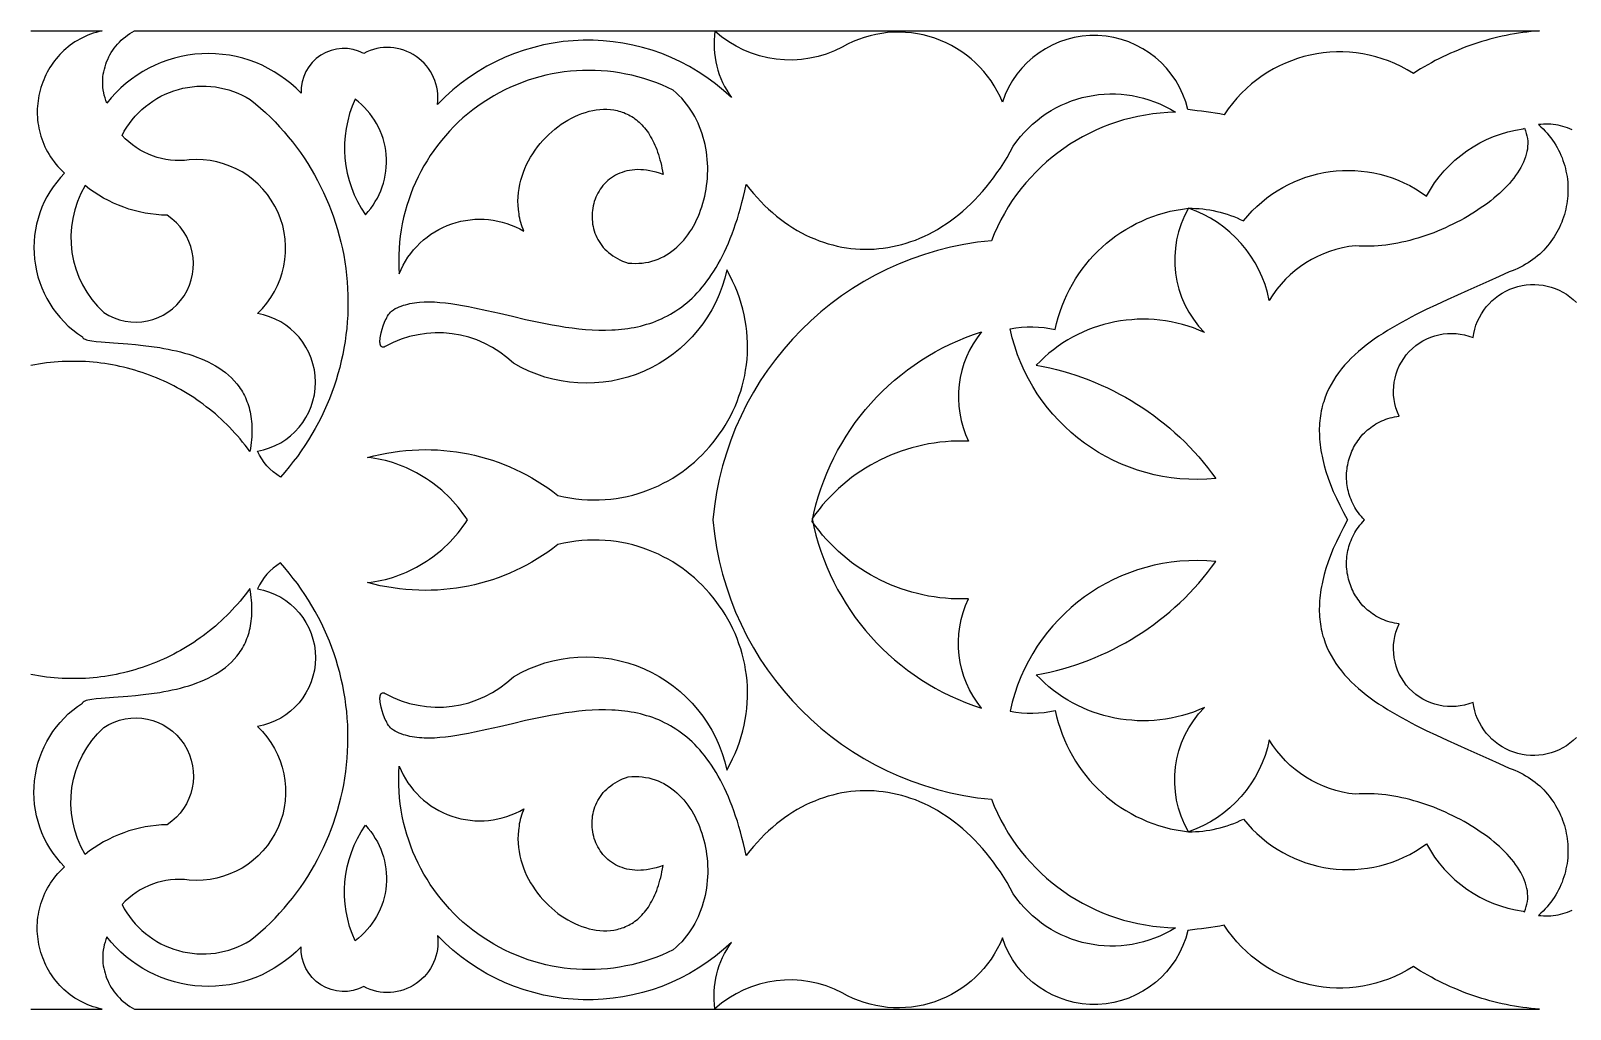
# Model space of a CAD drawing. Extents: x 2174 to 2743, y 988 to 1108.
# Drawn here: x 2174 to 2362.9, y 987.6 to 1107.6 of the extents above; entities that cross this region are included whole.
import ezdxf

# ---------------------------------------------------------------- set-up
doc = ezdxf.new("R2010")
doc.units = 0
doc.layers.add('LAYER_1', color=18, linetype='CONTINUOUS')

msp = doc.modelspace()

# ---------------------------------------------------------------- linework, layer by layer
at = {"layer": 'LAYER_1'}
for points in [[(2174.02, 1107.64), (2182.77, 1107.64), (2182.4, 1107.55), (2182.04, 1107.45), (2181.69, 1107.34), (2181.34, 1107.22), (2181.01, 1107.09), (2180.68, 1106.94), (2180.36, 1106.79), (2180.04, 1106.63), (2179.74, 1106.45), (2179.44, 1106.27), (2179.15, 1106.07), (2178.87, 1105.87), (2178.6, 1105.66), (2178.34, 1105.44), (2178.08, 1105.21), (2177.84, 1104.97), (2177.6, 1104.73), (2177.37, 1104.48), (2177.15, 1104.22), (2176.95, 1103.96), (2176.74, 1103.69), (2176.55, 1103.41), (2176.37, 1103.13), (2176.2, 1102.84), (2176.04, 1102.55), (2175.89, 1102.25), (2175.74, 1101.94), (2175.61, 1101.64), (2175.49, 1101.32), (2175.37, 1101.01), (2175.27, 1100.69), (2175.18, 1100.37), (2175.1, 1100.05), (2175.02, 1099.72), (2174.96, 1099.39), (2174.91, 1099.06), (2174.87, 1098.72), (2174.84, 1098.39), (2174.82, 1098.06), (2174.82, 1097.72), (2174.82, 1097.38), (2174.84, 1097.05), (2174.86, 1096.71), (2174.9, 1096.37), (2174.95, 1096.04), (2175.01, 1095.7), (2175.08, 1095.37), (2175.16, 1095.04), (2175.26, 1094.71), (2175.37, 1094.38), (2175.49, 1094.06), (2175.62, 1093.73), (2175.76, 1093.41), (2175.92, 1093.1), (2176.08, 1092.79), (2176.27, 1092.48), (2176.46, 1092.17), (2176.66, 1091.88), (2176.88, 1091.58), (2177.11, 1091.29), (2177.36, 1091.01), (2177.62, 1090.73), (2177.89, 1090.46), (2178.17, 1090.19, 0.474744), (2180.35, 1070.09), (2180.37, 1070.05), (2180.39, 1070.01), (2180.46, 1069.94), (2180.57, 1069.87), (2180.7, 1069.81), (2180.86, 1069.75), (2181.04, 1069.7), (2181.26, 1069.66), (2181.5, 1069.62), (2182.04, 1069.55), (2182.68, 1069.49), (2184.18, 1069.37), (2185.92, 1069.24), (2186.86, 1069.16), (2187.83, 1069.06), (2188.83, 1068.93), (2189.84, 1068.78), (2190.36, 1068.69), (2190.87, 1068.6), (2191.38, 1068.49), (2191.89, 1068.37), (2192.4, 1068.25), (2192.9, 1068.11), (2193.4, 1067.96), (2193.9, 1067.8), (2194.38, 1067.63), (2194.86, 1067.44), (2195.33, 1067.24), (2195.79, 1067.03), (2196.24, 1066.8), (2196.68, 1066.55), (2197.1, 1066.29), (2197.51, 1066.02), (2197.9, 1065.72), (2198.28, 1065.41), (2198.64, 1065.07), (2198.98, 1064.72), (2199.3, 1064.35), (2199.59, 1063.96), (2199.73, 1063.76), (2199.87, 1063.55), (2200, 1063.34), (2200.12, 1063.12), (2200.24, 1062.89), (2200.35, 1062.66), (2200.45, 1062.43), (2200.55, 1062.19), (2200.64, 1061.94), (2200.73, 1061.69), (2200.8, 1061.43), (2200.87, 1061.16), (2200.94, 1060.89), (2200.99, 1060.61), (2201.04, 1060.33), (2201.08, 1060.04), (2201.11, 1059.74), (2201.14, 1059.44), (2201.15, 1059.13), (2201.16, 1058.82), (2201.16, 1058.49), (2201.15, 1058.16), (2201.14, 1057.83), (2201.11, 1057.49), (2201.07, 1057.14), (2201.03, 1056.78), (2200.98, 1056.42), (2200.92, 1056.04), (2200.62, 1056.44), (2200.33, 1056.82), (2200.02, 1057.2), (2199.71, 1057.58), (2199.4, 1057.95), (2199.08, 1058.31), (2198.75, 1058.66), (2198.42, 1059.01), (2198.08, 1059.35), (2197.73, 1059.68), (2197.38, 1060.01), (2197.03, 1060.33), (2196.67, 1060.65), (2196.31, 1060.95), (2195.94, 1061.25), (2195.56, 1061.54), (2195.18, 1061.83), (2194.8, 1062.11), (2194.41, 1062.38), (2194.02, 1062.65), (2193.62, 1062.9), (2193.22, 1063.15), (2192.82, 1063.4), (2192.41, 1063.63), (2192, 1063.86), (2191.58, 1064.08), (2191.16, 1064.29), (2190.74, 1064.5), (2190.31, 1064.7), (2189.88, 1064.89), (2189.45, 1065.07), (2189.01, 1065.25), (2188.57, 1065.42), (2188.13, 1065.58), (2187.68, 1065.73), (2187.23, 1065.87), (2186.78, 1066.01), (2186.33, 1066.14), (2185.88, 1066.26), (2185.42, 1066.37), (2184.96, 1066.48), (2184.5, 1066.58), (2184.03, 1066.67), (2183.57, 1066.75), (2183.1, 1066.82), (2182.63, 1066.88), (2182.16, 1066.94), (2181.69, 1066.99), (2181.21, 1067.03), (2180.74, 1067.06), (2180.26, 1067.08), (2179.79, 1067.1), (2179.31, 1067.1), (2178.83, 1067.1), (2178.35, 1067.09), (2177.87, 1067.07), (2177.39, 1067.04), (2176.91, 1067), (2176.43, 1066.96), (2175.95, 1066.9), (2175.47, 1066.84), (2174.99, 1066.77), (2174.5, 1066.68), (2174.02, 1066.59)], [(2363.68, 1020.95, -0.623025), (2350.99, 1025.27, -0.683285), (2341.92, 1034.9), (2341.63, 1034.94), (2341.35, 1034.99), (2341.08, 1035.05), (2340.81, 1035.12), (2340.54, 1035.2), (2340.28, 1035.29), (2340.03, 1035.39), (2339.79, 1035.49), (2339.55, 1035.6), (2339.31, 1035.73), (2339.08, 1035.85), (2338.86, 1035.99), (2338.65, 1036.13), (2338.44, 1036.28), (2338.24, 1036.44), (2338.04, 1036.6), (2337.85, 1036.77), (2337.67, 1036.95), (2337.49, 1037.13), (2337.32, 1037.32), (2337.16, 1037.51), (2337.01, 1037.71), (2336.86, 1037.91), (2336.72, 1038.12), (2336.58, 1038.33), (2336.46, 1038.54), (2336.34, 1038.76), (2336.23, 1038.99), (2336.12, 1039.21), (2336.03, 1039.44), (2335.94, 1039.68), (2335.86, 1039.91), (2335.78, 1040.15), (2335.71, 1040.4), (2335.66, 1040.64), (2335.61, 1040.88), (2335.56, 1041.13), (2335.53, 1041.38), (2335.5, 1041.63), (2335.48, 1041.88), (2335.47, 1042.13), (2335.47, 1042.39), (2335.48, 1042.64), (2335.49, 1042.89), (2335.52, 1043.15), (2335.55, 1043.4), (2335.59, 1043.65), (2335.64, 1043.9), (2335.7, 1044.15), (2335.77, 1044.4), (2335.84, 1044.65), (2335.93, 1044.9), (2336.02, 1045.14), (2336.12, 1045.38), (2336.24, 1045.62), (2336.36, 1045.86), (2336.49, 1046.1), (2336.63, 1046.33), (2336.78, 1046.56), (2336.94, 1046.78), (2337.11, 1047), (2337.29, 1047.22), (2337.47, 1047.43), (2337.67, 1047.64), (2337.47, 1047.85), (2337.29, 1048.06), (2337.11, 1048.28), (2336.94, 1048.5), (2336.78, 1048.72), (2336.63, 1048.95), (2336.49, 1049.18), (2336.36, 1049.42), (2336.24, 1049.66), (2336.12, 1049.9), (2336.02, 1050.14), (2335.93, 1050.38), (2335.84, 1050.63), (2335.77, 1050.88), (2335.7, 1051.13), (2335.64, 1051.38), (2335.59, 1051.63), (2335.55, 1051.88), (2335.52, 1052.13), (2335.49, 1052.39), (2335.48, 1052.64), (2335.47, 1052.89), (2335.47, 1053.15), (2335.48, 1053.4), (2335.5, 1053.65), (2335.53, 1053.9), (2335.56, 1054.15), (2335.61, 1054.4), (2335.66, 1054.64), (2335.71, 1054.88), (2335.78, 1055.13), (2335.86, 1055.37), (2335.94, 1055.6), (2336.03, 1055.84), (2336.12, 1056.07), (2336.23, 1056.29), (2336.34, 1056.52), (2336.46, 1056.74), (2336.58, 1056.95), (2336.72, 1057.16), (2336.86, 1057.37), (2337.01, 1057.57), (2337.16, 1057.77), (2337.32, 1057.96), (2337.49, 1058.15), (2337.67, 1058.33), (2337.85, 1058.51), (2338.04, 1058.68), (2338.24, 1058.84), (2338.44, 1059), (2338.65, 1059.15), (2338.86, 1059.29), (2339.08, 1059.43), (2339.31, 1059.55), (2339.55, 1059.68), (2339.79, 1059.79), (2340.03, 1059.89), (2340.28, 1059.99), (2340.54, 1060.08), (2340.81, 1060.16), (2341.08, 1060.23), (2341.35, 1060.29), (2341.63, 1060.34), (2341.92, 1060.38, -0.683285), (2350.99, 1070.01, -0.623025), (2363.68, 1074.33, -0.623025)], [(2174.02, 987.64), (2182.77, 987.64), (2182.4, 987.73), (2182.04, 987.83), (2181.69, 987.94), (2181.34, 988.06), (2181.01, 988.19), (2180.68, 988.34), (2180.36, 988.49), (2180.04, 988.65), (2179.74, 988.83), (2179.44, 989.01), (2179.15, 989.21), (2178.87, 989.41), (2178.6, 989.62), (2178.34, 989.84), (2178.08, 990.07), (2177.84, 990.31), (2177.6, 990.55), (2177.37, 990.8), (2177.15, 991.06), (2176.95, 991.32), (2176.74, 991.59), (2176.55, 991.87), (2176.37, 992.15), (2176.2, 992.44), (2176.04, 992.73), (2175.89, 993.03), (2175.74, 993.34), (2175.61, 993.64), (2175.49, 993.95), (2175.37, 994.27), (2175.27, 994.59), (2175.18, 994.91), (2175.1, 995.23), (2175.02, 995.56), (2174.96, 995.89), (2174.91, 996.22), (2174.87, 996.55), (2174.84, 996.89), (2174.82, 997.22), (2174.82, 997.56), (2174.82, 997.9), (2174.84, 998.23), (2174.86, 998.57), (2174.9, 998.91), (2174.95, 999.24), (2175.01, 999.58), (2175.08, 999.91), (2175.16, 1000.24), (2175.26, 1000.57), (2175.37, 1000.9), (2175.49, 1001.22), (2175.62, 1001.55), (2175.76, 1001.87), (2175.92, 1002.18), (2176.08, 1002.49), (2176.27, 1002.8), (2176.46, 1003.11), (2176.66, 1003.4), (2176.88, 1003.7), (2177.11, 1003.99), (2177.36, 1004.27), (2177.62, 1004.55), (2177.89, 1004.82), (2178.17, 1005.09, -0.474744), (2180.35, 1025.19), (2180.37, 1025.23), (2180.39, 1025.27), (2180.46, 1025.34), (2180.57, 1025.41), (2180.7, 1025.47), (2180.86, 1025.53), (2181.04, 1025.57), (2181.26, 1025.62), (2181.5, 1025.66), (2182.04, 1025.73), (2182.68, 1025.79), (2184.18, 1025.91), (2185.92, 1026.04), (2186.86, 1026.12), (2187.83, 1026.22), (2188.83, 1026.35), (2189.84, 1026.5), (2190.36, 1026.59), (2190.87, 1026.68), (2191.38, 1026.79), (2191.89, 1026.91), (2192.4, 1027.03), (2192.9, 1027.17), (2193.4, 1027.32), (2193.9, 1027.48), (2194.38, 1027.65), (2194.86, 1027.84), (2195.33, 1028.04), (2195.79, 1028.25), (2196.24, 1028.48), (2196.68, 1028.73), (2197.1, 1028.99), (2197.51, 1029.26), (2197.9, 1029.56), (2198.28, 1029.87), (2198.64, 1030.2), (2198.98, 1030.56), (2199.3, 1030.93), (2199.59, 1031.32), (2199.73, 1031.52), (2199.87, 1031.73), (2200, 1031.94), (2200.12, 1032.16), (2200.24, 1032.39), (2200.35, 1032.62), (2200.45, 1032.85), (2200.55, 1033.09), (2200.64, 1033.34), (2200.73, 1033.59), (2200.8, 1033.85), (2200.87, 1034.12), (2200.94, 1034.39), (2200.99, 1034.67), (2201.04, 1034.95), (2201.08, 1035.24), (2201.11, 1035.54), (2201.14, 1035.84), (2201.15, 1036.15), (2201.16, 1036.46), (2201.16, 1036.79), (2201.15, 1037.12), (2201.14, 1037.45), (2201.11, 1037.79), (2201.07, 1038.14), (2201.03, 1038.5), (2200.98, 1038.86), (2200.92, 1039.24), (2200.62, 1038.84), (2200.33, 1038.46), (2200.02, 1038.07), (2199.71, 1037.7), (2199.4, 1037.33), (2199.08, 1036.97), (2198.75, 1036.62), (2198.42, 1036.27), (2198.08, 1035.93), (2197.73, 1035.6), (2197.38, 1035.27), (2197.03, 1034.95), (2196.67, 1034.63), (2196.31, 1034.33), (2195.94, 1034.03), (2195.56, 1033.73), (2195.18, 1033.45), (2194.8, 1033.17), (2194.41, 1032.9), (2194.02, 1032.63), (2193.62, 1032.38), (2193.22, 1032.13), (2192.82, 1031.88), (2192.41, 1031.65), (2192, 1031.42), (2191.58, 1031.2), (2191.16, 1030.99), (2190.74, 1030.78), (2190.31, 1030.58), (2189.88, 1030.39), (2189.45, 1030.21), (2189.01, 1030.03), (2188.57, 1029.86), (2188.13, 1029.7), (2187.68, 1029.55), (2187.23, 1029.41), (2186.78, 1029.27), (2186.33, 1029.14), (2185.88, 1029.02), (2185.42, 1028.91), (2184.96, 1028.8), (2184.5, 1028.7), (2184.03, 1028.61), (2183.57, 1028.53), (2183.1, 1028.46), (2182.63, 1028.4), (2182.16, 1028.34), (2181.69, 1028.29), (2181.21, 1028.25), (2180.74, 1028.22), (2180.26, 1028.2), (2179.79, 1028.18), (2179.31, 1028.18), (2178.83, 1028.18), (2178.35, 1028.19), (2177.87, 1028.21), (2177.39, 1028.24), (2176.91, 1028.28), (2176.43, 1028.32), (2175.95, 1028.38), (2175.47, 1028.44), (2174.99, 1028.51), (2174.5, 1028.6), (2174.02, 1028.69)]]:
    msp.add_lwpolyline(points, format="xyb", dxfattribs=at)
for points in [[(2223.93, 1098.6, 0.60946), (2214.87, 1104.87, 0.579412), (2207.2, 1099.99, 0.45721), (2183.35, 1098.76), (2183.23, 1099.08), (2183.13, 1099.4), (2183.04, 1099.73), (2182.97, 1100.05), (2182.92, 1100.38), (2182.88, 1100.7), (2182.86, 1101.03), (2182.85, 1101.35), (2182.86, 1101.67), (2182.88, 1101.99), (2182.92, 1102.31), (2182.98, 1102.62), (2183.05, 1102.93), (2183.13, 1103.24), (2183.22, 1103.54), (2183.33, 1103.84), (2183.46, 1104.14), (2183.59, 1104.43), (2183.74, 1104.71), (2183.9, 1104.98), (2184.08, 1105.25), (2184.26, 1105.51), (2184.46, 1105.77), (2184.67, 1106.01), (2184.9, 1106.25), (2185.13, 1106.48), (2185.37, 1106.7), (2185.63, 1106.91), (2185.89, 1107.11), (2186.17, 1107.3), (2186.46, 1107.47), (2186.75, 1107.64), (2359.15, 1107.64), (2358.63, 1107.6), (2358.12, 1107.55), (2357.6, 1107.49), (2357.09, 1107.42), (2356.58, 1107.34), (2356.07, 1107.26), (2355.56, 1107.17), (2355.06, 1107.07), (2354.55, 1106.97), (2354.05, 1106.85), (2353.55, 1106.73), (2353.05, 1106.6), (2352.56, 1106.46), (2352.06, 1106.32), (2351.57, 1106.16), (2351.08, 1106), (2350.6, 1105.83), (2350.11, 1105.66), (2349.63, 1105.47), (2349.15, 1105.28), (2348.68, 1105.08), (2348.21, 1104.88), (2347.74, 1104.66), (2347.27, 1104.44), (2346.81, 1104.21), (2346.35, 1103.98), (2345.89, 1103.73), (2345.44, 1103.48), (2344.99, 1103.23), (2344.54, 1102.96), (2344.1, 1102.69), (2343.67, 1102.41, 0.411873), (2320.47, 1097.35, 0.010985), (2316.01, 1097.98, 0.75709), (2293.25, 1098.89, 0.454079), (2273.6, 1105.64, -0.314286), (2257.97, 1107.59, 0.193441), (2260.01, 1099.44, 0.413593)], [(2219.23, 1077.83, -0.460865), (2234.53, 1083.05), (2234.43, 1083.31), (2234.33, 1083.58), (2234.24, 1083.85), (2234.16, 1084.12), (2234.09, 1084.38), (2234.03, 1084.65), (2233.97, 1084.92), (2233.93, 1085.18), (2233.89, 1085.45), (2233.86, 1085.71), (2233.81, 1086.24), (2233.8, 1086.76), (2233.82, 1087.29), (2233.87, 1087.8), (2233.94, 1088.31), (2234.03, 1088.82), (2234.16, 1089.32), (2234.3, 1089.81), (2234.47, 1090.29), (2234.66, 1090.77), (2234.87, 1091.24), (2235.1, 1091.69), (2235.35, 1092.14), (2235.62, 1092.57), (2235.91, 1093), (2236.21, 1093.41), (2236.53, 1093.81), (2236.86, 1094.19), (2237.21, 1094.56), (2237.57, 1094.92), (2237.94, 1095.26), (2238.32, 1095.58), (2238.71, 1095.88), (2239.11, 1096.17), (2239.52, 1096.44), (2239.94, 1096.69), (2240.36, 1096.93), (2240.79, 1097.14), (2241.22, 1097.33), (2241.65, 1097.5), (2242.09, 1097.64), (2242.53, 1097.77), (2242.97, 1097.87), (2243.41, 1097.94), (2243.85, 1097.99), (2244.28, 1098.02), (2244.72, 1098.02), (2245.14, 1097.99), (2245.57, 1097.93), (2245.99, 1097.85), (2246.19, 1097.8), (2246.4, 1097.74), (2246.6, 1097.67), (2246.8, 1097.6), (2247, 1097.51), (2247.2, 1097.42), (2247.39, 1097.33), (2247.59, 1097.22), (2247.77, 1097.11), (2247.96, 1096.99), (2248.14, 1096.86), (2248.33, 1096.72), (2248.5, 1096.57), (2248.68, 1096.42), (2248.85, 1096.26), (2249.02, 1096.09), (2249.18, 1095.91), (2249.34, 1095.72), (2249.5, 1095.53), (2249.65, 1095.32), (2249.8, 1095.11), (2249.94, 1094.88), (2250.08, 1094.65), (2250.22, 1094.41), (2250.35, 1094.16), (2250.48, 1093.9), (2250.6, 1093.63), (2250.72, 1093.35), (2250.83, 1093.07), (2250.94, 1092.77), (2251.04, 1092.46), (2251.14, 1092.14), (2251.23, 1091.82), (2251.32, 1091.48), (2251.4, 1091.13), (2251.47, 1090.78), (2251.54, 1090.41), (2251.61, 1090.03), (2251.18, 1090.18), (2250.77, 1090.3), (2250.37, 1090.4), (2249.98, 1090.48), (2249.59, 1090.54), (2249.22, 1090.58), (2248.86, 1090.6), (2248.5, 1090.61), (2248.16, 1090.59), (2247.82, 1090.56), (2247.5, 1090.52), (2247.18, 1090.45), (2246.88, 1090.37), (2246.58, 1090.28), (2246.3, 1090.17), (2246.03, 1090.05), (2245.76, 1089.92), (2245.51, 1089.77), (2245.27, 1089.61), (2245.04, 1089.44), (2244.82, 1089.26), (2244.61, 1089.07), (2244.42, 1088.87), (2244.23, 1088.65), (2244.06, 1088.44), (2243.9, 1088.21), (2243.75, 1087.97), (2243.61, 1087.73), (2243.48, 1087.48), (2243.37, 1087.23), (2243.26, 1086.97), (2243.17, 1086.71), (2243.1, 1086.44), (2243.03, 1086.17), (2242.98, 1085.89), (2242.94, 1085.61), (2242.91, 1085.34), (2242.89, 1085.06), (2242.89, 1084.77), (2242.9, 1084.49), (2242.93, 1084.21), (2242.96, 1083.93), (2243.01, 1083.65), (2243.08, 1083.38), (2243.15, 1083.1), (2243.25, 1082.83), (2243.35, 1082.57), (2243.47, 1082.3), (2243.6, 1082.05), (2243.75, 1081.79), (2243.91, 1081.55), (2244.08, 1081.31), (2244.27, 1081.08), (2244.48, 1080.85), (2244.7, 1080.64), (2244.93, 1080.43), (2245.18, 1080.23), (2245.44, 1080.04), (2245.72, 1079.86), (2246.01, 1079.7), (2246.32, 1079.54), (2246.64, 1079.4), (2246.98, 1079.27), (2247.33, 1079.15), (2247.77, 1079.12), (2248.2, 1079.11), (2248.63, 1079.12), (2249.04, 1079.15), (2249.45, 1079.21), (2249.85, 1079.28), (2250.24, 1079.38), (2250.62, 1079.5), (2250.99, 1079.64), (2251.35, 1079.8), (2251.7, 1079.97), (2252.04, 1080.17), (2252.37, 1080.38), (2252.69, 1080.61), (2253.01, 1080.85), (2253.31, 1081.11), (2253.6, 1081.39), (2253.88, 1081.68), (2254.15, 1081.98), (2254.41, 1082.3), (2254.65, 1082.62), (2254.89, 1082.97), (2255.12, 1083.32), (2255.33, 1083.68), (2255.53, 1084.06), (2255.72, 1084.44), (2255.9, 1084.83), (2256.07, 1085.23), (2256.22, 1085.64), (2256.36, 1086.06), (2256.49, 1086.48), (2256.61, 1086.91), (2256.72, 1087.35), (2256.81, 1087.79), (2256.89, 1088.23), (2256.95, 1088.68), (2257, 1089.13), (2257.04, 1089.58), (2257.07, 1090.04), (2257.08, 1090.5), (2257.08, 1090.95), (2257.06, 1091.41), (2257.03, 1091.87), (2256.98, 1092.33), (2256.92, 1092.78), (2256.85, 1093.23), (2256.76, 1093.68), (2256.66, 1094.13), (2256.54, 1094.57), (2256.4, 1095.01), (2256.26, 1095.45), (2256.09, 1095.87), (2255.91, 1096.3), (2255.71, 1096.71), (2255.5, 1097.12), (2255.27, 1097.52), (2255.03, 1097.91), (2254.77, 1098.29), (2254.49, 1098.66), (2254.2, 1099.02), (2253.89, 1099.37), (2253.56, 1099.71), (2253.22, 1100.03), (2252.86, 1100.35, 0.580177)], [(2185.22, 1094.81, -0.436971), (2200.96, 1099.21, -0.433717), (2204.65, 1052.91, -0.150925), (2201.84, 1056.09, 0.842975), (2201.84, 1072.97, 0.712027), (2193.47, 1091.8, -0.24558)], [(2227.62, 1047.64), (2227.34, 1048.05), (2227.05, 1048.45), (2226.76, 1048.84), (2226.45, 1049.22), (2226.14, 1049.59), (2225.82, 1049.95), (2225.49, 1050.3), (2225.15, 1050.64), (2224.8, 1050.97), (2224.45, 1051.28), (2224.08, 1051.59), (2223.71, 1051.89), (2223.34, 1052.17), (2222.96, 1052.44), (2222.57, 1052.7), (2222.17, 1052.95), (2221.77, 1053.19), (2221.37, 1053.42), (2220.96, 1053.63), (2220.55, 1053.84), (2220.13, 1054.03), (2219.71, 1054.21), (2219.28, 1054.38), (2218.85, 1054.53), (2218.42, 1054.68), (2217.99, 1054.81), (2217.55, 1054.92), (2217.11, 1055.03), (2216.67, 1055.12), (2216.23, 1055.2), (2215.78, 1055.27), (2215.34, 1055.32), (2216.13, 1055.52), (2216.91, 1055.69), (2217.7, 1055.85), (2218.49, 1055.97), (2219.27, 1056.08), (2220.05, 1056.16), (2220.84, 1056.22), (2221.62, 1056.25), (2222.4, 1056.27), (2223.17, 1056.26), (2223.94, 1056.23), (2224.71, 1056.18), (2225.48, 1056.1), (2226.24, 1056), (2226.99, 1055.88), (2227.74, 1055.74), (2228.48, 1055.58), (2229.22, 1055.4), (2229.95, 1055.19), (2230.68, 1054.97), (2231.39, 1054.72), (2232.1, 1054.45), (2232.8, 1054.16), (2233.5, 1053.85), (2234.18, 1053.52), (2234.85, 1053.17), (2235.52, 1052.8), (2236.17, 1052.41), (2236.81, 1052), (2237.45, 1051.57), (2238.07, 1051.12), (2238.68, 1050.65), (2239.42, 1050.48), (2240.16, 1050.35), (2240.9, 1050.24), (2241.63, 1050.17), (2242.35, 1050.12), (2243.07, 1050.1), (2243.78, 1050.11), (2244.49, 1050.15), (2245.18, 1050.21), (2245.87, 1050.29), (2246.55, 1050.41), (2247.22, 1050.54), (2247.88, 1050.7), (2248.54, 1050.89), (2249.18, 1051.09), (2249.81, 1051.32), (2250.43, 1051.58), (2251.04, 1051.85), (2251.63, 1052.14), (2252.22, 1052.46), (2252.79, 1052.79), (2253.35, 1053.14), (2253.9, 1053.52), (2254.43, 1053.91), (2254.94, 1054.31), (2255.45, 1054.74), (2255.93, 1055.18), (2256.41, 1055.64), (2256.86, 1056.11), (2257.3, 1056.6), (2257.72, 1057.1), (2258.13, 1057.62), (2258.51, 1058.15), (2258.88, 1058.69), (2259.23, 1059.25), (2259.57, 1059.82), (2259.88, 1060.39), (2260.17, 1060.98), (2260.44, 1061.58), (2260.69, 1062.19), (2260.92, 1062.81), (2261.13, 1063.44), (2261.32, 1064.07), (2261.48, 1064.71), (2261.63, 1065.36), (2261.74, 1066.02), (2261.84, 1066.68), (2261.91, 1067.35), (2261.96, 1068.02), (2261.98, 1068.69), (2261.97, 1069.37), (2261.94, 1070.06), (2261.89, 1070.74), (2261.81, 1071.43), (2261.7, 1072.12), (2261.56, 1072.81), (2261.4, 1073.5), (2261.2, 1074.19), (2260.98, 1074.89), (2260.73, 1075.58), (2260.45, 1076.26), (2260.14, 1076.95), (2259.8, 1077.63), (2259.43, 1078.31, -0.511463), (2233.26, 1066.86, 0.330165), (2217.51, 1068.91), (2217.39, 1068.85), (2217.28, 1068.83), (2217.19, 1068.83), (2217.11, 1068.86), (2217.04, 1068.91), (2216.98, 1068.98), (2216.94, 1069.08), (2216.91, 1069.19), (2216.89, 1069.32), (2216.87, 1069.47), (2216.87, 1069.63), (2216.88, 1069.81), (2216.9, 1069.99), (2216.93, 1070.19), (2217.01, 1070.6), (2217.12, 1071.03), (2217.25, 1071.46), (2217.42, 1071.89), (2217.51, 1072.09), (2217.61, 1072.29), (2217.71, 1072.48), (2217.81, 1072.66), (2217.92, 1072.83), (2218.04, 1072.98), (2218.15, 1073.12), (2218.27, 1073.24), (2218.39, 1073.34), (2218.52, 1073.43), (2218.75, 1073.56), (2218.99, 1073.67), (2219.24, 1073.78), (2219.49, 1073.88), (2219.75, 1073.97), (2220.01, 1074.05), (2220.28, 1074.12), (2220.55, 1074.18), (2220.83, 1074.24), (2221.12, 1074.28), (2221.41, 1074.32), (2221.7, 1074.35), (2222.3, 1074.38), (2222.93, 1074.39), (2223.57, 1074.38), (2224.22, 1074.33), (2224.9, 1074.27), (2225.58, 1074.18), (2226.29, 1074.08), (2227, 1073.96), (2227.73, 1073.82), (2228.47, 1073.68), (2229.99, 1073.35), (2231.54, 1072.99), (2233.12, 1072.62), (2234.73, 1072.25), (2236.36, 1071.9), (2237.18, 1071.73), (2238, 1071.58), (2238.82, 1071.44), (2239.64, 1071.31), (2240.46, 1071.19), (2241.28, 1071.1), (2242.1, 1071.02), (2242.91, 1070.97), (2243.72, 1070.94), (2244.53, 1070.93), (2245.33, 1070.95), (2245.73, 1070.97), (2246.12, 1071), (2246.52, 1071.04), (2246.91, 1071.08), (2247.3, 1071.14), (2247.69, 1071.2), (2248.07, 1071.27), (2248.46, 1071.35), (2248.84, 1071.43), (2249.22, 1071.53), (2249.59, 1071.64), (2249.97, 1071.76), (2250.34, 1071.88), (2250.7, 1072.02), (2251.07, 1072.17), (2251.43, 1072.33), (2251.79, 1072.5), (2252.14, 1072.68), (2252.5, 1072.87), (2252.84, 1073.08), (2253.19, 1073.29), (2253.53, 1073.52), (2253.86, 1073.76), (2254.2, 1074.02), (2254.53, 1074.29), (2254.85, 1074.57), (2255.17, 1074.86), (2255.49, 1075.17), (2255.8, 1075.49), (2256.1, 1075.83), (2256.4, 1076.18), (2256.7, 1076.54), (2256.99, 1076.92), (2257.28, 1077.32), (2257.56, 1077.73), (2257.84, 1078.16), (2258.11, 1078.6), (2258.38, 1079.06), (2258.64, 1079.53), (2258.89, 1080.02), (2259.14, 1080.53), (2259.38, 1081.06), (2259.62, 1081.6), (2259.85, 1082.16), (2260.08, 1082.74), (2260.3, 1083.33), (2260.51, 1083.95), (2260.72, 1084.58), (2260.91, 1085.23), (2261.11, 1085.9), (2261.29, 1086.59), (2261.47, 1087.3), (2261.64, 1088.03), (2261.81, 1088.78), (2262.24, 1088.22), (2262.69, 1087.69), (2263.14, 1087.18), (2263.6, 1086.69), (2264.07, 1086.22), (2264.54, 1085.77), (2265.03, 1085.34), (2265.52, 1084.92), (2266.02, 1084.53), (2266.52, 1084.16), (2267.03, 1083.81), (2267.55, 1083.47), (2268.07, 1083.16), (2268.6, 1082.87), (2269.13, 1082.59), (2269.67, 1082.34), (2270.21, 1082.11), (2270.76, 1081.89), (2271.31, 1081.7), (2271.86, 1081.52), (2272.42, 1081.37), (2272.97, 1081.24), (2273.53, 1081.12), (2274.1, 1081.03), (2274.66, 1080.95), (2275.23, 1080.9), (2275.79, 1080.86), (2276.36, 1080.85), (2276.93, 1080.85), (2277.5, 1080.87), (2278.07, 1080.92), (2278.63, 1080.98), (2279.2, 1081.07), (2279.77, 1081.17), (2280.33, 1081.29), (2280.89, 1081.44), (2281.45, 1081.6), (2282.01, 1081.78), (2282.57, 1081.98), (2283.12, 1082.21), (2283.67, 1082.45), (2284.21, 1082.71), (2284.75, 1082.99), (2285.29, 1083.29), (2285.82, 1083.62), (2286.34, 1083.96), (2286.86, 1084.32), (2287.38, 1084.7), (2287.89, 1085.1), (2288.39, 1085.52), (2288.89, 1085.96), (2289.37, 1086.42), (2289.86, 1086.9), (2290.33, 1087.4), (2290.8, 1087.92), (2291.25, 1088.46), (2291.7, 1089.02), (2292.14, 1089.6), (2292.57, 1090.2), (2293, 1090.81), (2293.41, 1091.45), (2293.81, 1092.11), (2294.2, 1092.79), (2294.58, 1093.49, -0.40443), (2314.49, 1097.65, 0.305095), (2291.89, 1081.89, 0.363255), (2257.72, 1047.64, 0.363255), (2291.89, 1013.39, 0.305095), (2314.49, 997.63, -0.40443), (2294.58, 1001.79), (2294.2, 1002.49), (2293.81, 1003.17), (2293.41, 1003.83), (2293, 1004.47), (2292.57, 1005.08), (2292.14, 1005.68), (2291.7, 1006.26), (2291.25, 1006.82), (2290.8, 1007.36), (2290.33, 1007.88), (2289.86, 1008.38), (2289.37, 1008.86), (2288.89, 1009.32), (2288.39, 1009.76), (2287.89, 1010.18), (2287.38, 1010.58), (2286.86, 1010.96), (2286.34, 1011.32), (2285.82, 1011.66), (2285.29, 1011.99), (2284.75, 1012.29), (2284.21, 1012.57), (2283.67, 1012.83), (2283.12, 1013.07), (2282.57, 1013.3), (2282.01, 1013.5), (2281.45, 1013.68), (2280.89, 1013.84), (2280.33, 1013.99), (2279.77, 1014.11), (2279.2, 1014.21), (2278.63, 1014.3), (2278.07, 1014.36), (2277.5, 1014.41), (2276.93, 1014.43), (2276.36, 1014.43), (2275.79, 1014.42), (2275.23, 1014.38), (2274.66, 1014.33), (2274.1, 1014.25), (2273.53, 1014.16), (2272.97, 1014.04), (2272.42, 1013.91), (2271.86, 1013.75), (2271.31, 1013.58), (2270.76, 1013.39), (2270.21, 1013.17), (2269.67, 1012.94), (2269.13, 1012.69), (2268.6, 1012.41), (2268.07, 1012.12), (2267.55, 1011.81), (2267.03, 1011.47), (2266.52, 1011.12), (2266.02, 1010.75), (2265.52, 1010.36), (2265.03, 1009.94), (2264.54, 1009.51), (2264.07, 1009.06), (2263.6, 1008.59), (2263.14, 1008.1), (2262.69, 1007.59), (2262.24, 1007.05), (2261.81, 1006.5), (2261.64, 1007.25), (2261.47, 1007.98), (2261.29, 1008.69), (2261.11, 1009.38), (2260.91, 1010.05), (2260.72, 1010.7), (2260.51, 1011.33), (2260.3, 1011.95), (2260.08, 1012.54), (2259.85, 1013.12), (2259.62, 1013.68), (2259.38, 1014.22), (2259.14, 1014.75), (2258.89, 1015.26), (2258.64, 1015.75), (2258.38, 1016.22), (2258.11, 1016.68), (2257.84, 1017.12), (2257.56, 1017.55), (2257.28, 1017.96), (2256.99, 1018.36), (2256.7, 1018.74), (2256.4, 1019.1), (2256.1, 1019.45), (2255.8, 1019.79), (2255.49, 1020.11), (2255.17, 1020.42), (2254.85, 1020.71), (2254.53, 1020.99), (2254.2, 1021.26), (2253.86, 1021.51), (2253.53, 1021.76), (2253.19, 1021.99), (2252.84, 1022.2), (2252.5, 1022.41), (2252.14, 1022.6), (2251.79, 1022.78), (2251.43, 1022.95), (2251.07, 1023.11), (2250.7, 1023.26), (2250.34, 1023.4), (2249.97, 1023.52), (2249.59, 1023.64), (2249.22, 1023.75), (2248.84, 1023.85), (2248.46, 1023.93), (2248.07, 1024.01), (2247.69, 1024.08), (2247.3, 1024.14), (2246.91, 1024.2), (2246.52, 1024.24), (2246.12, 1024.28), (2245.73, 1024.31), (2245.33, 1024.33), (2244.53, 1024.35), (2243.72, 1024.34), (2242.91, 1024.31), (2242.1, 1024.26), (2241.28, 1024.18), (2240.46, 1024.09), (2239.64, 1023.97), (2238.82, 1023.84), (2238, 1023.7), (2237.18, 1023.55), (2236.36, 1023.38), (2234.73, 1023.03), (2233.12, 1022.66), (2231.54, 1022.29), (2229.99, 1021.93), (2228.47, 1021.6), (2227.73, 1021.46), (2227, 1021.32), (2226.29, 1021.2), (2225.58, 1021.1), (2224.9, 1021.01), (2224.22, 1020.95), (2223.57, 1020.9), (2222.93, 1020.89), (2222.3, 1020.9), (2222, 1020.91), (2221.7, 1020.93), (2221.41, 1020.96), (2221.12, 1021), (2220.83, 1021.04), (2220.55, 1021.1), (2220.28, 1021.16), (2220.01, 1021.23), (2219.75, 1021.31), (2219.49, 1021.4), (2219.24, 1021.5), (2218.99, 1021.61), (2218.75, 1021.72), (2218.52, 1021.85), (2218.39, 1021.94), (2218.27, 1022.04), (2218.15, 1022.16), (2218.04, 1022.3), (2217.92, 1022.45), (2217.81, 1022.62), (2217.71, 1022.8), (2217.61, 1022.99), (2217.51, 1023.19), (2217.42, 1023.39), (2217.25, 1023.82), (2217.12, 1024.25), (2217.01, 1024.68), (2216.93, 1025.09), (2216.9, 1025.29), (2216.88, 1025.47), (2216.87, 1025.65), (2216.87, 1025.81), (2216.89, 1025.96), (2216.91, 1026.09), (2216.94, 1026.2), (2216.98, 1026.3), (2217.04, 1026.37), (2217.11, 1026.42), (2217.19, 1026.45), (2217.28, 1026.45), (2217.39, 1026.43), (2217.51, 1026.37, 0.330165), (2233.26, 1028.42, -0.511463), (2259.43, 1016.97), (2259.8, 1017.65), (2260.14, 1018.33), (2260.45, 1019.02), (2260.73, 1019.7), (2260.98, 1020.39), (2261.2, 1021.09), (2261.4, 1021.78), (2261.56, 1022.47), (2261.7, 1023.16), (2261.81, 1023.85), (2261.89, 1024.54), (2261.94, 1025.22), (2261.97, 1025.91), (2261.98, 1026.59), (2261.96, 1027.26), (2261.91, 1027.93), (2261.84, 1028.6), (2261.74, 1029.26), (2261.63, 1029.92), (2261.48, 1030.57), (2261.32, 1031.21), (2261.13, 1031.84), (2260.92, 1032.47), (2260.69, 1033.09), (2260.44, 1033.7), (2260.17, 1034.3), (2259.88, 1034.89), (2259.57, 1035.46), (2259.23, 1036.03), (2258.88, 1036.59), (2258.51, 1037.13), (2258.13, 1037.66), (2257.72, 1038.18), (2257.3, 1038.68), (2256.86, 1039.17), (2256.41, 1039.64), (2255.93, 1040.1), (2255.45, 1040.54), (2254.94, 1040.97), (2254.43, 1041.37), (2253.9, 1041.76), (2253.35, 1042.14), (2252.79, 1042.49), (2252.22, 1042.82), (2251.63, 1043.14), (2251.04, 1043.43), (2250.43, 1043.7), (2249.81, 1043.96), (2249.18, 1044.19), (2248.54, 1044.39), (2247.88, 1044.58), (2247.22, 1044.74), (2246.55, 1044.87), (2245.87, 1044.99), (2245.18, 1045.07), (2244.49, 1045.13), (2243.78, 1045.17), (2243.07, 1045.18), (2242.35, 1045.16), (2241.63, 1045.11), (2240.9, 1045.03), (2240.16, 1044.93), (2239.42, 1044.8), (2238.68, 1044.63), (2238.07, 1044.16), (2237.45, 1043.71), (2236.81, 1043.28), (2236.17, 1042.87), (2235.52, 1042.48), (2234.85, 1042.11), (2234.18, 1041.76), (2233.5, 1041.43), (2232.8, 1041.12), (2232.1, 1040.83), (2231.39, 1040.56), (2230.68, 1040.31), (2229.95, 1040.09), (2229.22, 1039.88), (2228.48, 1039.7), (2227.74, 1039.54), (2226.99, 1039.4), (2226.24, 1039.28), (2225.48, 1039.18), (2224.71, 1039.1), (2223.94, 1039.05), (2223.17, 1039.02), (2222.4, 1039.01), (2221.62, 1039.03), (2220.84, 1039.06), (2220.05, 1039.12), (2219.27, 1039.2), (2218.49, 1039.31), (2217.7, 1039.43), (2216.91, 1039.58), (2216.13, 1039.76), (2215.34, 1039.96), (2215.78, 1040.01), (2216.23, 1040.08), (2216.67, 1040.16), (2217.11, 1040.25), (2217.55, 1040.36), (2217.99, 1040.47), (2218.42, 1040.6), (2218.85, 1040.75), (2219.28, 1040.9), (2219.71, 1041.07), (2220.13, 1041.25), (2220.55, 1041.44), (2220.96, 1041.64), (2221.37, 1041.86), (2221.77, 1042.09), (2222.17, 1042.33), (2222.57, 1042.58), (2222.96, 1042.84), (2223.34, 1043.11), (2223.71, 1043.39), (2224.08, 1043.69), (2224.45, 1043.99), (2224.8, 1044.31), (2225.15, 1044.64), (2225.49, 1044.98), (2225.82, 1045.33), (2226.14, 1045.69), (2226.45, 1046.06), (2226.76, 1046.44), (2227.05, 1046.83), (2227.34, 1047.23)], [(2213.82, 1099.25, 0.264245), (2215.08, 1085.08, 0.449184)], [(2357.3, 1095.68), (2357.42, 1095.37), (2357.53, 1095.06), (2357.61, 1094.75), (2357.66, 1094.43), (2357.7, 1094.11), (2357.71, 1093.79), (2357.69, 1093.47), (2357.66, 1093.14), (2357.6, 1092.82), (2357.53, 1092.49), (2357.43, 1092.17), (2357.31, 1091.84), (2357.18, 1091.51), (2357.02, 1091.19), (2356.85, 1090.86), (2356.66, 1090.54), (2356.45, 1090.21), (2356.22, 1089.89), (2355.98, 1089.57), (2355.73, 1089.25), (2355.45, 1088.93), (2355.17, 1088.62), (2354.87, 1088.31), (2354.55, 1088), (2354.22, 1087.7), (2353.88, 1087.39), (2353.53, 1087.1), (2353.16, 1086.8), (2352.79, 1086.51), (2352.4, 1086.23), (2352.01, 1085.95), (2351.6, 1085.67), (2351.19, 1085.4), (2350.76, 1085.14), (2350.33, 1084.88), (2349.89, 1084.63), (2349.44, 1084.39), (2348.99, 1084.15), (2348.53, 1083.92), (2348.07, 1083.7), (2347.6, 1083.48), (2347.13, 1083.27), (2346.65, 1083.08), (2346.17, 1082.88), (2345.68, 1082.7), (2345.19, 1082.53), (2344.71, 1082.37), (2344.22, 1082.21), (2343.72, 1082.07), (2343.23, 1081.93), (2342.74, 1081.81), (2342.25, 1081.7), (2341.76, 1081.6), (2341.27, 1081.51), (2340.79, 1081.43), (2340.3, 1081.36), (2339.82, 1081.31), (2339.34, 1081.26), (2338.87, 1081.23), (2338.4, 1081.22), (2337.94, 1081.21), (2337.48, 1081.22), (2337.03, 1081.24), (2336.59, 1081.28, 0.237624), (2325.99, 1074.58, 0.267023), (2316.08, 1085.88, -0.115983), (2322.83, 1084.32, -0.402811), (2345.29, 1087.36, -0.239626), (2357.14, 1095.62)], [(2180.69, 1088.65, 0.354536), (2182.97, 1073.08, 1), (2190.76, 1085.01, -0.164665)], [(2316.08, 1085.88, 0.336325), (2318.03, 1070.64), (2317.36, 1070.93), (2316.69, 1071.19), (2316.02, 1071.42), (2315.33, 1071.62), (2314.65, 1071.79), (2313.96, 1071.94), (2313.27, 1072.06), (2312.57, 1072.15), (2311.88, 1072.22), (2311.18, 1072.26), (2310.49, 1072.27), (2309.8, 1072.26), (2309.11, 1072.21), (2308.42, 1072.15), (2307.73, 1072.05), (2307.05, 1071.93), (2306.38, 1071.79), (2305.71, 1071.62), (2305.05, 1071.42), (2304.39, 1071.2), (2303.74, 1070.95), (2303.11, 1070.68), (2302.48, 1070.38), (2301.86, 1070.06), (2301.26, 1069.72), (2300.66, 1069.35), (2300.08, 1068.95), (2299.52, 1068.53), (2298.96, 1068.09), (2298.43, 1067.63), (2297.9, 1067.14), (2297.4, 1066.63), (2298.23, 1066.47), (2299.05, 1066.29), (2299.87, 1066.1), (2300.68, 1065.88), (2301.48, 1065.64), (2302.27, 1065.39), (2303.06, 1065.12), (2303.84, 1064.82), (2304.61, 1064.51), (2305.38, 1064.19), (2306.13, 1063.84), (2306.88, 1063.47), (2307.61, 1063.09), (2308.34, 1062.69), (2309.06, 1062.28), (2309.76, 1061.84), (2310.46, 1061.39), (2311.15, 1060.93), (2311.82, 1060.44), (2312.48, 1059.94), (2313.13, 1059.43), (2313.77, 1058.89), (2314.4, 1058.35), (2315.01, 1057.78), (2315.61, 1057.21), (2316.2, 1056.61), (2316.77, 1056), (2317.33, 1055.38), (2317.87, 1054.74), (2318.4, 1054.09), (2318.92, 1053.42), (2319.42, 1052.74, -0.382832), (2294.2, 1071.08, -0.10523), (2299.73, 1071, -0.326207)], [(2269.89, 1047.47, -0.273862), (2290.69, 1070.72, 0.292489), (2289.09, 1057.3, 0.256203), (2269.89, 1047.81, 0.273862), (2290.69, 1024.56, -0.292489), (2289.09, 1037.98, -0.256203)], [(2185.22, 1000.47, 0.436971), (2200.96, 996.07, 0.433717), (2204.65, 1042.37, 0.150925), (2201.84, 1039.19, -0.842975), (2201.84, 1022.31, -0.712027), (2193.47, 1003.48, 0.24558)], [(2316.08, 1009.4, -0.336325), (2318.03, 1024.64), (2317.36, 1024.35), (2316.69, 1024.09), (2316.02, 1023.86), (2315.33, 1023.66), (2314.65, 1023.49), (2313.96, 1023.34), (2313.27, 1023.22), (2312.57, 1023.13), (2311.88, 1023.06), (2311.18, 1023.02), (2310.49, 1023.01), (2309.8, 1023.02), (2309.11, 1023.07), (2308.42, 1023.13), (2307.73, 1023.23), (2307.05, 1023.35), (2306.38, 1023.49), (2305.71, 1023.66), (2305.05, 1023.86), (2304.39, 1024.08), (2303.74, 1024.33), (2303.11, 1024.6), (2302.48, 1024.9), (2301.86, 1025.22), (2301.26, 1025.56), (2300.66, 1025.93), (2300.08, 1026.33), (2299.52, 1026.74), (2298.96, 1027.19), (2298.43, 1027.65), (2297.9, 1028.14), (2297.4, 1028.65), (2298.23, 1028.81), (2299.05, 1028.99), (2299.87, 1029.18), (2300.68, 1029.4), (2301.48, 1029.64), (2302.27, 1029.89), (2303.06, 1030.16), (2303.84, 1030.46), (2304.61, 1030.77), (2305.38, 1031.09), (2306.13, 1031.44), (2306.88, 1031.81), (2307.61, 1032.19), (2308.34, 1032.59), (2309.06, 1033), (2309.76, 1033.44), (2310.46, 1033.89), (2311.15, 1034.35), (2311.82, 1034.84), (2312.48, 1035.34), (2313.13, 1035.85), (2313.77, 1036.39), (2314.4, 1036.93), (2315.01, 1037.5), (2315.61, 1038.07), (2316.2, 1038.67), (2316.77, 1039.28), (2317.33, 1039.9), (2317.87, 1040.54), (2318.4, 1041.19), (2318.92, 1041.86), (2319.42, 1042.54, 0.382832), (2294.2, 1024.2, 0.10523), (2299.73, 1024.28, 0.326207)], [(2180.69, 1006.63, -0.354536), (2182.97, 1022.2, -1), (2190.76, 1010.27, 0.164665)], [(2357.3, 999.6), (2357.42, 999.91), (2357.53, 1000.22), (2357.61, 1000.53), (2357.66, 1000.85), (2357.7, 1001.17), (2357.71, 1001.49), (2357.69, 1001.81), (2357.66, 1002.14), (2357.6, 1002.46), (2357.53, 1002.79), (2357.43, 1003.11), (2357.31, 1003.44), (2357.18, 1003.77), (2357.02, 1004.09), (2356.85, 1004.42), (2356.66, 1004.74), (2356.45, 1005.07), (2356.22, 1005.39), (2355.98, 1005.71), (2355.73, 1006.03), (2355.45, 1006.34), (2355.17, 1006.66), (2354.87, 1006.97), (2354.55, 1007.28), (2354.22, 1007.58), (2353.88, 1007.89), (2353.53, 1008.18), (2353.16, 1008.48), (2352.79, 1008.77), (2352.4, 1009.05), (2352.01, 1009.33), (2351.6, 1009.61), (2351.19, 1009.88), (2350.76, 1010.14), (2350.33, 1010.4), (2349.89, 1010.65), (2349.44, 1010.89), (2348.99, 1011.13), (2348.53, 1011.36), (2348.07, 1011.58), (2347.6, 1011.8), (2347.13, 1012.01), (2346.65, 1012.2), (2346.17, 1012.4), (2345.68, 1012.58), (2345.19, 1012.75), (2344.71, 1012.91), (2344.22, 1013.07), (2343.72, 1013.21), (2343.23, 1013.35), (2342.74, 1013.47), (2342.25, 1013.58), (2341.76, 1013.68), (2341.27, 1013.77), (2340.79, 1013.85), (2340.3, 1013.92), (2339.82, 1013.97), (2339.34, 1014.02), (2338.87, 1014.05), (2338.4, 1014.06), (2337.94, 1014.07), (2337.48, 1014.06), (2337.03, 1014.04), (2336.59, 1014, -0.237624), (2325.99, 1020.69, -0.267023), (2316.08, 1009.4, 0.115983), (2322.83, 1010.96, 0.402811), (2345.29, 1007.92, 0.239626), (2357.14, 999.66)], [(2219.23, 1017.45, 0.460865), (2234.53, 1012.23), (2234.43, 1011.97), (2234.33, 1011.7), (2234.24, 1011.43), (2234.16, 1011.16), (2234.09, 1010.9), (2234.03, 1010.63), (2233.97, 1010.36), (2233.93, 1010.1), (2233.89, 1009.83), (2233.86, 1009.57), (2233.81, 1009.04), (2233.8, 1008.52), (2233.82, 1007.99), (2233.87, 1007.48), (2233.94, 1006.97), (2234.03, 1006.46), (2234.16, 1005.96), (2234.3, 1005.47), (2234.47, 1004.99), (2234.66, 1004.51), (2234.87, 1004.04), (2235.1, 1003.59), (2235.35, 1003.14), (2235.62, 1002.71), (2235.91, 1002.28), (2236.21, 1001.87), (2236.53, 1001.47), (2236.86, 1001.09), (2237.21, 1000.72), (2237.57, 1000.36), (2237.94, 1000.02), (2238.32, 999.7), (2238.71, 999.39), (2239.11, 999.11), (2239.52, 998.84), (2239.94, 998.59), (2240.36, 998.35), (2240.79, 998.14), (2241.22, 997.95), (2241.65, 997.78), (2242.09, 997.64), (2242.53, 997.51), (2242.97, 997.41), (2243.41, 997.34), (2243.85, 997.29), (2244.28, 997.26), (2244.72, 997.26), (2245.14, 997.29), (2245.57, 997.35), (2245.99, 997.43), (2246.19, 997.48), (2246.4, 997.54), (2246.6, 997.61), (2246.8, 997.68), (2247, 997.77), (2247.2, 997.86), (2247.39, 997.95), (2247.59, 998.06), (2247.77, 998.17), (2247.96, 998.29), (2248.14, 998.42), (2248.33, 998.56), (2248.5, 998.7), (2248.68, 998.86), (2248.85, 999.02), (2249.02, 999.19), (2249.18, 999.37), (2249.34, 999.56), (2249.5, 999.75), (2249.65, 999.96), (2249.8, 1000.17), (2249.94, 1000.4), (2250.08, 1000.63), (2250.22, 1000.87), (2250.35, 1001.12), (2250.48, 1001.38), (2250.6, 1001.65), (2250.72, 1001.93), (2250.83, 1002.21), (2250.94, 1002.51), (2251.04, 1002.82), (2251.14, 1003.14), (2251.23, 1003.46), (2251.32, 1003.8), (2251.4, 1004.15), (2251.47, 1004.5), (2251.54, 1004.87), (2251.61, 1005.25), (2251.18, 1005.1), (2250.77, 1004.98), (2250.37, 1004.88), (2249.98, 1004.8), (2249.59, 1004.74), (2249.22, 1004.7), (2248.86, 1004.68), (2248.5, 1004.67), (2248.16, 1004.69), (2247.82, 1004.72), (2247.5, 1004.76), (2247.18, 1004.83), (2246.88, 1004.91), (2246.58, 1005), (2246.3, 1005.11), (2246.03, 1005.23), (2245.76, 1005.36), (2245.51, 1005.51), (2245.27, 1005.67), (2245.04, 1005.84), (2244.82, 1006.02), (2244.61, 1006.21), (2244.42, 1006.41), (2244.23, 1006.63), (2244.06, 1006.84), (2243.9, 1007.07), (2243.75, 1007.31), (2243.61, 1007.55), (2243.48, 1007.8), (2243.37, 1008.05), (2243.26, 1008.31), (2243.17, 1008.57), (2243.1, 1008.84), (2243.03, 1009.11), (2242.98, 1009.39), (2242.94, 1009.67), (2242.91, 1009.94), (2242.89, 1010.22), (2242.89, 1010.51), (2242.9, 1010.79), (2242.93, 1011.07), (2242.96, 1011.35), (2243.01, 1011.63), (2243.08, 1011.9), (2243.15, 1012.18), (2243.25, 1012.45), (2243.35, 1012.71), (2243.47, 1012.98), (2243.6, 1013.23), (2243.75, 1013.48), (2243.91, 1013.73), (2244.08, 1013.97), (2244.27, 1014.2), (2244.48, 1014.43), (2244.7, 1014.64), (2244.93, 1014.85), (2245.18, 1015.05), (2245.44, 1015.24), (2245.72, 1015.42), (2246.01, 1015.58), (2246.32, 1015.74), (2246.64, 1015.88), (2246.98, 1016.01), (2247.33, 1016.13), (2247.77, 1016.16), (2248.2, 1016.17), (2248.63, 1016.16), (2249.04, 1016.13), (2249.45, 1016.07), (2249.85, 1016), (2250.24, 1015.9), (2250.62, 1015.78), (2250.99, 1015.64), (2251.35, 1015.48), (2251.7, 1015.31), (2252.04, 1015.11), (2252.37, 1014.9), (2252.69, 1014.67), (2253.01, 1014.43), (2253.31, 1014.17), (2253.6, 1013.89), (2253.88, 1013.6), (2254.15, 1013.3), (2254.41, 1012.98), (2254.65, 1012.65), (2254.89, 1012.31), (2255.12, 1011.96), (2255.33, 1011.6), (2255.53, 1011.22), (2255.72, 1010.84), (2255.9, 1010.45), (2256.07, 1010.05), (2256.22, 1009.64), (2256.36, 1009.22), (2256.49, 1008.8), (2256.61, 1008.37), (2256.72, 1007.93), (2256.81, 1007.49), (2256.89, 1007.05), (2256.95, 1006.6), (2257, 1006.15), (2257.04, 1005.7), (2257.07, 1005.24), (2257.08, 1004.78), (2257.08, 1004.33), (2257.06, 1003.87), (2257.03, 1003.41), (2256.98, 1002.95), (2256.92, 1002.5), (2256.85, 1002.05), (2256.76, 1001.6), (2256.66, 1001.15), (2256.54, 1000.71), (2256.4, 1000.27), (2256.26, 999.83), (2256.09, 999.41), (2255.91, 998.98), (2255.71, 998.57), (2255.5, 998.16), (2255.27, 997.76), (2255.03, 997.37), (2254.77, 996.99), (2254.49, 996.62), (2254.2, 996.26), (2253.89, 995.91), (2253.56, 995.57), (2253.22, 995.24), (2252.86, 994.93, -0.580177)], [(2213.82, 996.03, -0.264245), (2215.08, 1010.2, -0.449184)], [(2223.93, 996.68, -0.60946), (2214.87, 990.41, -0.579412), (2207.2, 995.29, -0.45721), (2183.35, 996.52), (2183.23, 996.2), (2183.13, 995.88), (2183.04, 995.55), (2182.97, 995.23), (2182.92, 994.9), (2182.88, 994.58), (2182.86, 994.25), (2182.85, 993.93), (2182.86, 993.61), (2182.88, 993.29), (2182.92, 992.97), (2182.98, 992.66), (2183.05, 992.35), (2183.13, 992.04), (2183.22, 991.74), (2183.33, 991.44), (2183.46, 991.14), (2183.59, 990.85), (2183.74, 990.57), (2183.9, 990.3), (2184.08, 990.03), (2184.26, 989.77), (2184.46, 989.51), (2184.67, 989.26), (2184.9, 989.03), (2185.13, 988.8), (2185.37, 988.58), (2185.63, 988.37), (2185.89, 988.17), (2186.17, 987.98), (2186.46, 987.81), (2186.75, 987.64), (2359.15, 987.64), (2358.63, 987.68), (2358.12, 987.73), (2357.6, 987.79), (2357.09, 987.86), (2356.58, 987.93), (2356.07, 988.02), (2355.56, 988.11), (2355.06, 988.21), (2354.55, 988.31), (2354.05, 988.43), (2353.55, 988.55), (2353.05, 988.68), (2352.56, 988.82), (2352.06, 988.96), (2351.57, 989.12), (2351.08, 989.28), (2350.6, 989.45), (2350.11, 989.62), (2349.63, 989.81), (2349.15, 990), (2348.68, 990.2), (2348.21, 990.4), (2347.74, 990.62), (2347.27, 990.84), (2346.81, 991.07), (2346.35, 991.3), (2345.89, 991.55), (2345.44, 991.8), (2344.99, 992.05), (2344.54, 992.32), (2344.1, 992.59), (2343.67, 992.87, -0.411873), (2320.47, 997.93, -0.010985), (2316.01, 997.3, -0.75709), (2293.25, 996.39, -0.454079), (2273.6, 989.64, 0.314286), (2257.97, 987.69, -0.193441), (2260.01, 995.84, -0.413593)]]:
    msp.add_lwpolyline(points, format="xyb", close=True, dxfattribs=at)
msp.add_lwpolyline([(2363.14, 1095.49), (2362.87, 1095.61), (2362.59, 1095.72), (2362.3, 1095.82), (2362.02, 1095.91), (2361.73, 1095.99), (2361.43, 1096.05), (2361.14, 1096.11), (2360.84, 1096.15), (2360.54, 1096.17), (2360.24, 1096.19), (2359.93, 1096.19), (2359.63, 1096.18), (2359.33, 1096.16), (2359.03, 1096.13), (2359.31, 1095.87), (2359.58, 1095.61), (2359.83, 1095.35), (2360.08, 1095.07), (2360.31, 1094.79), (2360.54, 1094.51), (2360.75, 1094.22), (2360.95, 1093.92), (2361.14, 1093.62), (2361.31, 1093.32), (2361.48, 1093.01), (2361.63, 1092.7), (2361.78, 1092.38), (2361.91, 1092.06), (2362.03, 1091.74), (2362.14, 1091.42), (2362.24, 1091.09), (2362.33, 1090.76), (2362.4, 1090.43), (2362.47, 1090.1), (2362.53, 1089.76), (2362.57, 1089.43), (2362.61, 1089.09), (2362.63, 1088.76), (2362.64, 1088.42), (2362.64, 1088.08), (2362.64, 1087.75), (2362.62, 1087.41), (2362.59, 1087.08), (2362.55, 1086.74), (2362.5, 1086.41), (2362.44, 1086.08), (2362.37, 1085.75), (2362.29, 1085.43), (2362.2, 1085.1), (2362.1, 1084.78), (2361.99, 1084.46), (2361.87, 1084.15), (2361.74, 1083.84), (2361.6, 1083.53), (2361.45, 1083.23), (2361.29, 1082.93), (2361.12, 1082.64), (2360.94, 1082.35), (2360.75, 1082.07), (2360.55, 1081.79), (2360.35, 1081.52), (2360.13, 1081.25), (2359.9, 1080.99), (2359.67, 1080.74), (2359.42, 1080.5), (2359.17, 1080.26), (2358.91, 1080.03), (2358.63, 1079.81), (2358.35, 1079.59), (2358.06, 1079.39), (2357.76, 1079.19), (2357.45, 1079), (2357.14, 1078.82), (2356.81, 1078.65), (2356.48, 1078.49), (2356.13, 1078.34), (2355.78, 1078.2), (2355.42, 1078.07), (2354.18, 1077.49), (2352.93, 1076.92), (2350.37, 1075.78), (2349.08, 1075.21), (2347.8, 1074.63), (2346.52, 1074.04), (2345.26, 1073.45), (2344.03, 1072.83), (2343.42, 1072.52), (2342.81, 1072.2), (2342.22, 1071.88), (2341.64, 1071.55), (2341.06, 1071.22), (2340.5, 1070.88), (2339.95, 1070.53), (2339.41, 1070.18), (2338.88, 1069.82), (2338.37, 1069.45), (2337.87, 1069.07), (2337.39, 1068.68), (2336.92, 1068.29), (2336.47, 1067.88), (2336.04, 1067.47), (2335.62, 1067.04), (2335.23, 1066.61), (2334.85, 1066.16), (2334.5, 1065.7), (2334.17, 1065.23), (2333.86, 1064.75), (2333.57, 1064.26), (2333.31, 1063.75), (2333.07, 1063.23), (2332.85, 1062.69), (2332.67, 1062.15), (2332.58, 1061.87), (2332.5, 1061.58), (2332.43, 1061.3), (2332.37, 1061.01), (2332.32, 1060.71), (2332.27, 1060.41), (2332.23, 1060.11), (2332.19, 1059.81), (2332.16, 1059.5), (2332.15, 1059.18), (2332.13, 1058.86), (2332.13, 1058.54), (2332.14, 1058.21), (2332.15, 1057.88), (2332.17, 1057.55), (2332.2, 1057.21), (2332.23, 1056.87), (2332.28, 1056.52), (2332.33, 1056.16), (2332.39, 1055.81), (2332.47, 1055.45), (2332.55, 1055.08), (2332.63, 1054.71), (2332.73, 1054.33), (2332.95, 1053.57), (2333.21, 1052.78), (2333.51, 1051.98), (2333.84, 1051.15), (2334.22, 1050.3), (2334.63, 1049.44), (2335.09, 1048.55), (2335.58, 1047.64), (2335.09, 1046.73), (2334.63, 1045.84), (2334.22, 1044.97), (2333.84, 1044.13), (2333.51, 1043.3), (2333.21, 1042.5), (2332.95, 1041.71), (2332.73, 1040.95), (2332.63, 1040.57), (2332.55, 1040.2), (2332.47, 1039.83), (2332.39, 1039.47), (2332.33, 1039.12), (2332.28, 1038.76), (2332.23, 1038.41), (2332.2, 1038.07), (2332.17, 1037.73), (2332.15, 1037.4), (2332.14, 1037.07), (2332.13, 1036.74), (2332.13, 1036.42), (2332.15, 1036.1), (2332.16, 1035.78), (2332.19, 1035.47), (2332.23, 1035.17), (2332.27, 1034.87), (2332.32, 1034.57), (2332.37, 1034.27), (2332.43, 1033.98), (2332.5, 1033.7), (2332.58, 1033.41), (2332.67, 1033.13), (2332.85, 1032.59), (2333.07, 1032.05), (2333.31, 1031.53), (2333.57, 1031.02), (2333.86, 1030.53), (2334.17, 1030.05), (2334.5, 1029.58), (2334.85, 1029.12), (2335.23, 1028.67), (2335.62, 1028.24), (2336.04, 1027.81), (2336.47, 1027.4), (2336.92, 1026.99), (2337.39, 1026.6), (2337.87, 1026.21), (2338.37, 1025.83), (2338.88, 1025.46), (2339.41, 1025.1), (2339.95, 1024.75), (2340.5, 1024.4), (2341.06, 1024.06), (2341.64, 1023.73), (2342.22, 1023.4), (2342.81, 1023.08), (2343.42, 1022.76), (2344.03, 1022.45), (2345.26, 1021.83), (2346.52, 1021.24), (2347.8, 1020.65), (2350.37, 1019.5), (2352.93, 1018.36), (2354.18, 1017.79), (2355.42, 1017.21), (2355.78, 1017.08), (2356.13, 1016.94), (2356.48, 1016.79), (2356.81, 1016.63), (2357.14, 1016.46), (2357.45, 1016.28), (2357.76, 1016.09), (2358.06, 1015.89), (2358.35, 1015.69), (2358.63, 1015.47), (2358.91, 1015.25), (2359.17, 1015.02), (2359.42, 1014.78), (2359.67, 1014.54), (2359.9, 1014.29), (2360.13, 1014.03), (2360.35, 1013.76), (2360.55, 1013.49), (2360.75, 1013.21), (2360.94, 1012.93), (2361.12, 1012.64), (2361.29, 1012.35), (2361.45, 1012.05), (2361.6, 1011.75), (2361.74, 1011.44), (2361.87, 1011.13), (2361.99, 1010.82), (2362.1, 1010.5), (2362.2, 1010.18), (2362.29, 1009.85), (2362.37, 1009.53), (2362.44, 1009.2), (2362.5, 1008.87), (2362.55, 1008.54), (2362.59, 1008.2), (2362.62, 1007.87), (2362.64, 1007.53), (2362.64, 1007.2), (2362.64, 1006.86), (2362.63, 1006.52), (2362.61, 1006.19), (2362.57, 1005.85), (2362.53, 1005.52), (2362.47, 1005.18), (2362.4, 1004.85), (2362.33, 1004.52), (2362.24, 1004.19), (2362.14, 1003.86), (2362.03, 1003.54), (2361.91, 1003.22), (2361.78, 1002.9), (2361.63, 1002.58), (2361.48, 1002.27), (2361.31, 1001.96), (2361.14, 1001.66), (2360.95, 1001.36), (2360.75, 1001.06), (2360.54, 1000.77), (2360.31, 1000.49), (2360.08, 1000.21), (2359.83, 999.93), (2359.58, 999.67), (2359.31, 999.41), (2359.03, 999.15), (2359.33, 999.12), (2359.63, 999.1), (2359.93, 999.09), (2360.24, 999.09), (2360.54, 999.11), (2360.84, 999.13), (2361.14, 999.17), (2361.43, 999.23), (2361.73, 999.29), (2362.02, 999.37), (2362.3, 999.46), (2362.59, 999.56), (2362.87, 999.67), (2363.14, 999.79)], dxfattribs=at)

doc.saveas('drawing.dxf')
